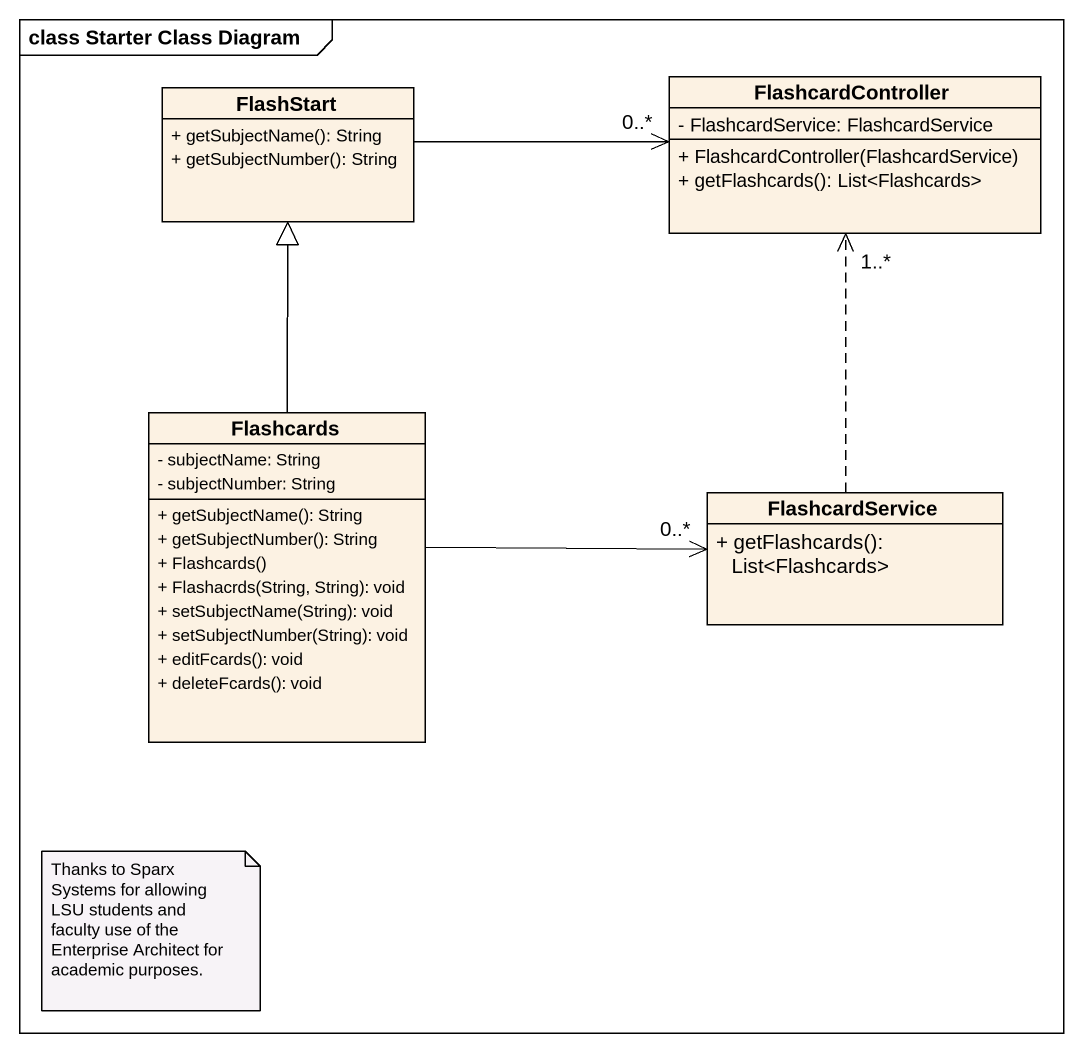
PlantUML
@startuml
mainframe class Starter Class Diagram
hide circle
hide empty members
skinparam classAttributeIconSize 0
class FlashStart {
  + getSubjectName(): String
  + getSubjectNumber(): String
}
class FlashcardController {
  - FlashcardService: FlashcardService
  + FlashcardController(FlashcardService)
  + getFlashcards(): List<Flashcards>
}
class Flashcards {
  - subjectName: String
  - subjectNumber: String
  + getSubjectName(): String
  + getSubjectNumber(): String
  + Flashcards()
  + Flashacrds(String, String): void
  + setSubjectName(String): void
  + setSubjectNumber(String): void
  + editFcards(): void
  + deleteFcards(): void
}
class FlashcardService {
  + getFlashcards(): List<Flashcards>
}
FlashStart -right-> "0..*" FlashcardController
Flashcards -up-|> FlashStart
Flashcards -right-> "0..*" FlashcardService
FlashcardService .up.> "1..*" FlashcardController
note as N1
  Thanks to Sparx Systems for allowing LSU students and faculty use of the Enterprise Architect for academic purposes.
end note
@enduml
